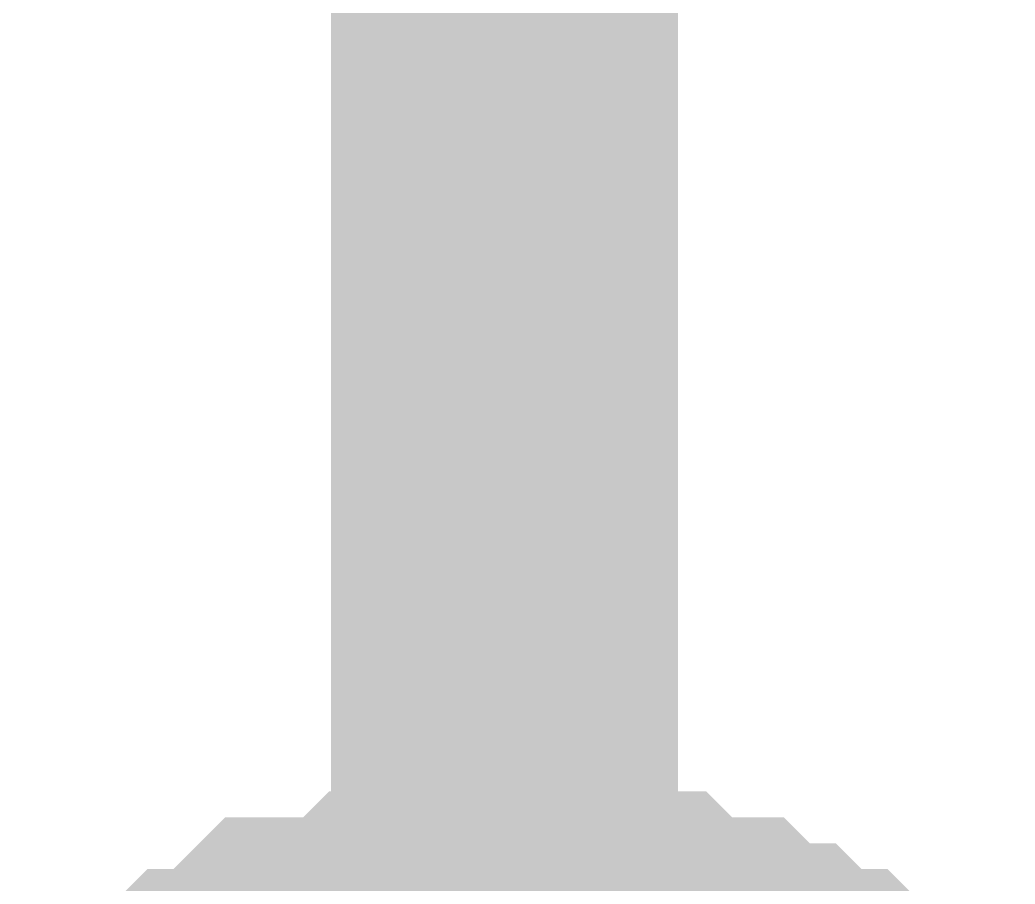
# Model space of a CAD drawing. Header units: inches. Extents: x 0 to 594, y 0 to 420.
# Drawn here: x 502.085 to 502.944, y 228.077 to 228.824 of the extents above; entities that cross this region are included whole.
import ezdxf

# ---------------------------------------------------------------- set-up
doc = ezdxf.new("R2010")
doc.units = ezdxf.units.IN
doc.layers.add('Sheet', color=255, linetype='Continuous')

msp = doc.modelspace()

# ---------------------------------------------------------------- linework, layer by layer
at = {"layer": 'Sheet'}
for points in [[(502.50339, 231.5913, 0.29972, 0.29972, 0), (502.50339, 227.49253, 0.29972, 0.29972, 0)], [(502.23462, 227.91809, 0.29972, 0.29972, 0), (502.25701, 227.94049, 0.29972, 0.29972, 0), (502.27941, 227.94049, 0.29972, 0.29972, 0), (502.30181, 227.96288, 0.29972, 0.29972, 0), (502.30181, 227.96288, 0.29972, 0.29972, 0), (502.32421, 227.98528, 0.29972, 0.29972, 0), (502.36901, 227.98528, 0.29972, 0.29972, 0), (502.3914, 227.98528, 0.29972, 0.29972, 0), (502.4138, 228.00768, 0.29972, 0.29972, 0), (502.4362, 228.00768, 0.29972, 0.29972, 0), (502.4586, 228.00768, 0.29972, 0.29972, 0), (502.481, 228.00768, 0.29972, 0.29972, 0), (502.50339, 228.00768, 0.29972, 0.29972, 0)], [(502.23462, 227.91809, 0.29972, 0.29972, 0), (502.25701, 227.94049, 0.29972, 0.29972, 0), (502.27941, 227.94049, 0.29972, 0.29972, 0), (502.30181, 227.96288, 0.29972, 0.29972, 0), (502.30181, 227.96288, 0.29972, 0.29972, 0), (502.32421, 227.98528, 0.29972, 0.29972, 0), (502.36901, 227.98528, 0.29972, 0.29972, 0), (502.3914, 227.98528, 0.29972, 0.29972, 0), (502.4138, 228.00768, 0.29972, 0.29972, 0), (502.4362, 228.00768, 0.29972, 0.29972, 0), (502.4586, 228.00768, 0.29972, 0.29972, 0), (502.481, 228.00768, 0.29972, 0.29972, 0), (502.50339, 228.00768, 0.29972, 0.29972, 0)], [(502.23462, 227.91809, 0.29972, 0.29972, 0), (502.25701, 227.94049, 0.29972, 0.29972, 0), (502.27941, 227.94049, 0.29972, 0.29972, 0), (502.30181, 227.96288, 0.29972, 0.29972, 0), (502.30181, 227.96288, 0.29972, 0.29972, 0), (502.32421, 227.98528, 0.29972, 0.29972, 0), (502.36901, 227.98528, 0.29972, 0.29972, 0), (502.3914, 227.98528, 0.29972, 0.29972, 0), (502.4138, 228.00768, 0.29972, 0.29972, 0), (502.4362, 228.00768, 0.29972, 0.29972, 0), (502.4586, 228.00768, 0.29972, 0.29972, 0), (502.481, 228.00768, 0.29972, 0.29972, 0), (502.50339, 228.00768, 0.29972, 0.29972, 0)], [(502.23462, 227.91809, 0.29972, 0.29972, 0), (502.25701, 227.94049, 0.29972, 0.29972, 0), (502.27941, 227.94049, 0.29972, 0.29972, 0), (502.30181, 227.96288, 0.29972, 0.29972, 0), (502.30181, 227.96288, 0.29972, 0.29972, 0), (502.32421, 227.98528, 0.29972, 0.29972, 0), (502.36901, 227.98528, 0.29972, 0.29972, 0), (502.3914, 227.98528, 0.29972, 0.29972, 0), (502.4138, 228.00768, 0.29972, 0.29972, 0), (502.4362, 228.00768, 0.29972, 0.29972, 0), (502.4586, 228.00768, 0.29972, 0.29972, 0), (502.481, 228.00768, 0.29972, 0.29972, 0), (502.50339, 228.00768, 0.29972, 0.29972, 0)], [(502.23462, 227.91809, 0.29972, 0.29972, 0), (502.25701, 227.94049, 0.29972, 0.29972, 0), (502.27941, 227.94049, 0.29972, 0.29972, 0), (502.30181, 227.96288, 0.29972, 0.29972, 0), (502.30181, 227.96288, 0.29972, 0.29972, 0), (502.32421, 227.98528, 0.29972, 0.29972, 0), (502.36901, 227.98528, 0.29972, 0.29972, 0), (502.3914, 227.98528, 0.29972, 0.29972, 0), (502.4138, 228.00768, 0.29972, 0.29972, 0), (502.4362, 228.00768, 0.29972, 0.29972, 0), (502.4586, 228.00768, 0.29972, 0.29972, 0), (502.481, 228.00768, 0.29972, 0.29972, 0), (502.50339, 228.00768, 0.29972, 0.29972, 0)], [(502.23462, 227.91809, 0.29972, 0.29972, 0), (502.25701, 227.94049, 0.29972, 0.29972, 0), (502.27941, 227.94049, 0.29972, 0.29972, 0), (502.30181, 227.96288, 0.29972, 0.29972, 0), (502.30181, 227.96288, 0.29972, 0.29972, 0), (502.32421, 227.98528, 0.29972, 0.29972, 0), (502.36901, 227.98528, 0.29972, 0.29972, 0), (502.3914, 227.98528, 0.29972, 0.29972, 0), (502.4138, 228.00768, 0.29972, 0.29972, 0), (502.4362, 228.00768, 0.29972, 0.29972, 0), (502.4586, 228.00768, 0.29972, 0.29972, 0), (502.481, 228.00768, 0.29972, 0.29972, 0), (502.50339, 228.00768, 0.29972, 0.29972, 0)], [(502.23462, 227.91809, 0.29972, 0.29972, 0), (502.25701, 227.94049, 0.29972, 0.29972, 0), (502.27941, 227.94049, 0.29972, 0.29972, 0), (502.30181, 227.96288, 0.29972, 0.29972, 0), (502.30181, 227.96288, 0.29972, 0.29972, 0), (502.32421, 227.98528, 0.29972, 0.29972, 0), (502.36901, 227.98528, 0.29972, 0.29972, 0), (502.3914, 227.98528, 0.29972, 0.29972, 0), (502.4138, 228.00768, 0.29972, 0.29972, 0), (502.4362, 228.00768, 0.29972, 0.29972, 0), (502.4586, 228.00768, 0.29972, 0.29972, 0), (502.481, 228.00768, 0.29972, 0.29972, 0), (502.50339, 228.00768, 0.29972, 0.29972, 0)], [(502.50339, 228.00768, 0.29972, 0.29972, 0), (502.50339, 228.00768, 0.29972, 0.29972, 0)], [(502.50339, 228.00768, 0.29972, 0.29972, 0), (502.52579, 228.00768, 0.29972, 0.29972, 0), (502.54819, 228.00768, 0.29972, 0.29972, 0), (502.59299, 228.00768, 0.29972, 0.29972, 0), (502.61539, 228.00768, 0.29972, 0.29972, 0), (502.63778, 227.98528, 0.29972, 0.29972, 0), (502.66018, 227.98528, 0.29972, 0.29972, 0), (502.68258, 227.98528, 0.29972, 0.29972, 0), (502.70498, 227.96288, 0.29972, 0.29972, 0), (502.72738, 227.96288, 0.29972, 0.29972, 0), (502.74977, 227.94049, 0.29972, 0.29972, 0), (502.77217, 227.94049, 0.29972, 0.29972, 0), (502.79457, 227.91809, 0.29972, 0.29972, 0)], [(502.50339, 228.00768, 0.29972, 0.29972, 0), (502.50339, 228.00768, 0.29972, 0.29972, 0)], [(502.50339, 228.00768, 0.29972, 0.29972, 0), (502.52579, 228.00768, 0.29972, 0.29972, 0), (502.54819, 228.00768, 0.29972, 0.29972, 0), (502.59299, 228.00768, 0.29972, 0.29972, 0), (502.61539, 228.00768, 0.29972, 0.29972, 0), (502.63778, 227.98528, 0.29972, 0.29972, 0), (502.66018, 227.98528, 0.29972, 0.29972, 0), (502.68258, 227.98528, 0.29972, 0.29972, 0), (502.70498, 227.96288, 0.29972, 0.29972, 0), (502.72738, 227.96288, 0.29972, 0.29972, 0), (502.74977, 227.94049, 0.29972, 0.29972, 0), (502.77217, 227.94049, 0.29972, 0.29972, 0), (502.79457, 227.91809, 0.29972, 0.29972, 0)], [(502.50339, 228.00768, 0.29972, 0.29972, 0), (502.50339, 228.00768, 0.29972, 0.29972, 0)], [(502.50339, 228.00768, 0.29972, 0.29972, 0), (502.52579, 228.00768, 0.29972, 0.29972, 0), (502.54819, 228.00768, 0.29972, 0.29972, 0), (502.59299, 228.00768, 0.29972, 0.29972, 0), (502.61539, 228.00768, 0.29972, 0.29972, 0), (502.63778, 227.98528, 0.29972, 0.29972, 0), (502.66018, 227.98528, 0.29972, 0.29972, 0), (502.68258, 227.98528, 0.29972, 0.29972, 0), (502.70498, 227.96288, 0.29972, 0.29972, 0), (502.72738, 227.96288, 0.29972, 0.29972, 0), (502.74977, 227.94049, 0.29972, 0.29972, 0), (502.77217, 227.94049, 0.29972, 0.29972, 0), (502.79457, 227.91809, 0.29972, 0.29972, 0)], [(502.50339, 228.00768, 0.29972, 0.29972, 0), (502.50339, 228.00768, 0.29972, 0.29972, 0)], [(502.50339, 228.00768, 0.29972, 0.29972, 0), (502.52579, 228.00768, 0.29972, 0.29972, 0), (502.54819, 228.00768, 0.29972, 0.29972, 0), (502.59299, 228.00768, 0.29972, 0.29972, 0), (502.61539, 228.00768, 0.29972, 0.29972, 0), (502.63778, 227.98528, 0.29972, 0.29972, 0), (502.66018, 227.98528, 0.29972, 0.29972, 0), (502.68258, 227.98528, 0.29972, 0.29972, 0), (502.70498, 227.96288, 0.29972, 0.29972, 0), (502.72738, 227.96288, 0.29972, 0.29972, 0), (502.74977, 227.94049, 0.29972, 0.29972, 0), (502.77217, 227.94049, 0.29972, 0.29972, 0), (502.79457, 227.91809, 0.29972, 0.29972, 0)], [(502.50339, 228.00768, 0.29972, 0.29972, 0), (502.50339, 228.00768, 0.29972, 0.29972, 0)], [(502.50339, 228.00768, 0.29972, 0.29972, 0), (502.52579, 228.00768, 0.29972, 0.29972, 0), (502.54819, 228.00768, 0.29972, 0.29972, 0), (502.59299, 228.00768, 0.29972, 0.29972, 0), (502.61539, 228.00768, 0.29972, 0.29972, 0), (502.63778, 227.98528, 0.29972, 0.29972, 0), (502.66018, 227.98528, 0.29972, 0.29972, 0), (502.68258, 227.98528, 0.29972, 0.29972, 0), (502.70498, 227.96288, 0.29972, 0.29972, 0), (502.72738, 227.96288, 0.29972, 0.29972, 0), (502.74977, 227.94049, 0.29972, 0.29972, 0), (502.77217, 227.94049, 0.29972, 0.29972, 0), (502.79457, 227.91809, 0.29972, 0.29972, 0)], [(502.50339, 228.00768, 0.29972, 0.29972, 0), (502.50339, 228.00768, 0.29972, 0.29972, 0)], [(502.50339, 228.00768, 0.29972, 0.29972, 0), (502.52579, 228.00768, 0.29972, 0.29972, 0), (502.54819, 228.00768, 0.29972, 0.29972, 0), (502.59299, 228.00768, 0.29972, 0.29972, 0), (502.61539, 228.00768, 0.29972, 0.29972, 0), (502.63778, 227.98528, 0.29972, 0.29972, 0), (502.66018, 227.98528, 0.29972, 0.29972, 0), (502.68258, 227.98528, 0.29972, 0.29972, 0), (502.70498, 227.96288, 0.29972, 0.29972, 0), (502.72738, 227.96288, 0.29972, 0.29972, 0), (502.74977, 227.94049, 0.29972, 0.29972, 0), (502.77217, 227.94049, 0.29972, 0.29972, 0), (502.79457, 227.91809, 0.29972, 0.29972, 0)], [(502.50339, 228.00768, 0.29972, 0.29972, 0), (502.50339, 228.00768, 0.29972, 0.29972, 0)], [(502.50339, 228.00768, 0.29972, 0.29972, 0), (502.52579, 228.00768, 0.29972, 0.29972, 0), (502.54819, 228.00768, 0.29972, 0.29972, 0), (502.59299, 228.00768, 0.29972, 0.29972, 0), (502.61539, 228.00768, 0.29972, 0.29972, 0), (502.63778, 227.98528, 0.29972, 0.29972, 0), (502.66018, 227.98528, 0.29972, 0.29972, 0), (502.68258, 227.98528, 0.29972, 0.29972, 0), (502.70498, 227.96288, 0.29972, 0.29972, 0), (502.72738, 227.96288, 0.29972, 0.29972, 0), (502.74977, 227.94049, 0.29972, 0.29972, 0), (502.77217, 227.94049, 0.29972, 0.29972, 0), (502.79457, 227.91809, 0.29972, 0.29972, 0)]]:
    msp.add_lwpolyline(points, format="xyseb", dxfattribs=at)

doc.saveas('drawing.dxf')
